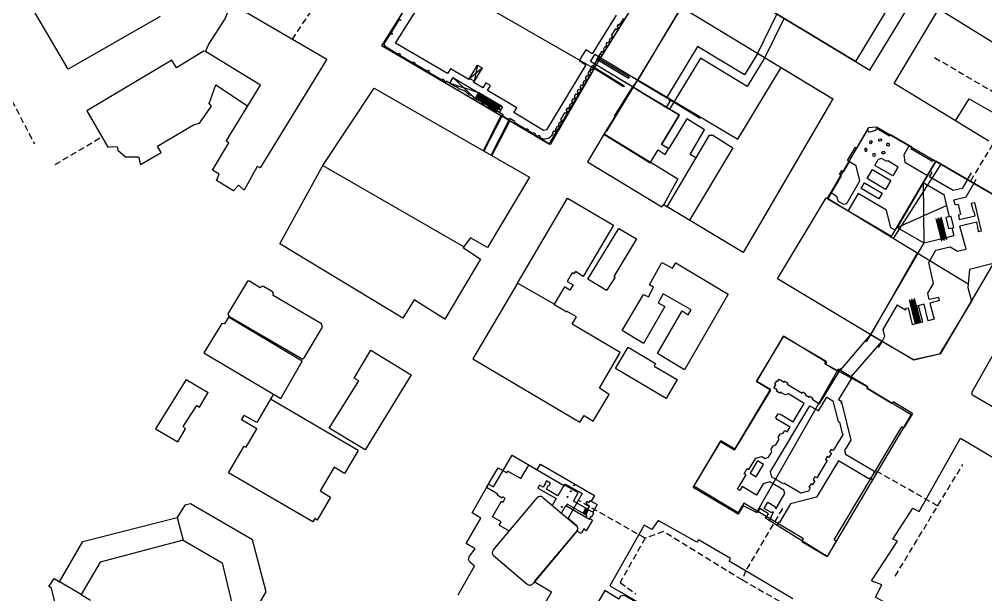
# Model space of a CAD drawing. Header units: inches. Extents: x 2320 to 12644, y -1199 to 8127.
# Drawn here: x 4334 to 6858, y 2066 to 3570 of the extents above; entities that cross this region are included whole.
import ezdxf

# ---------------------------------------------------------------- set-up
doc = ezdxf.new("R2010")
doc.units = ezdxf.units.IN
doc.header["$LTSCALE"] = 32
doc.header["$MEASUREMENT"] = 0
doc.linetypes.add('DASHED', pattern=[0.75, 0.5, -0.25])
doc.layers.add('Buildings', color=1, linetype='Continuous')
doc.layers.add('Floor Plan', color=4, linetype='Continuous')
doc.layers.add('Pathways', color=30, linetype='DASHED', lineweight=30)

msp = doc.modelspace()

# ---------------------------------------------------------------- linework, layer by layer
at = {"layer": 'Buildings'}
for p, q in [((6759.8, 3859.9), (6517.9, 3460.1)), ((5281.5, 3500), (5400.6, 3691.9)), ((5400.6, 3691.9), (5835.7, 3441.1)), ((6517.9, 3460.1), (6120.3, 3700.7)), ((5835.7, 3441.1), (5972.3, 3661.8)), ((4461.4, 3439.9), (4356.8, 3618.8)), ((6060.1, 3597.8), (5949.8, 3412.3)), ((6072.6, 3596.6), (6458.8, 3362.1)), ((6619.3, 3402.2), (6735.9, 3597.8)), ((6735.9, 3597.8), (6975.3, 3448.4)), ((4702.2, 3577.8), (4461.4, 3439.9)), ((5720.3, 3243), (5281.5, 3500)), ((5835.7, 3441.1), (5720.3, 3243)), ((6210.6, 3256.8), (6324.2, 3443.9)), ((5936.7, 3393), (5949.8, 3412.3)), ((5949.8, 3412.3), (6210.6, 3256.8)), ((5936.7, 3393), (5861.6, 3270.8)), ((6058.8, 3319.5), (5936.7, 3393)), ((6779.8, 3304.4), (6619.3, 3402.2)), ((6458.8, 3362.1), (6224.4, 2960.9)), ((6779.8, 3304.4), (6815.2, 3362.5)), ((6815.2, 3362.5), (6900.2, 3313.2)), ((6012.5, 3243), (6058.8, 3319.5)), ((6077.7, 3309.5), (6030.8, 3232)), ((6124.1, 3281.3), (6077.7, 3309.5)), ((6086.4, 3216.7), (6124.1, 3281.3)), ((6445, 3101.3), (6552.9, 3286.9)), ((6552.9, 3286.9), (6572.9, 3289.4)), ((6572.9, 3289.4), (6914.8, 3090.4)), ((6866.3, 3251.8), (6779.8, 3304.4)), ((5861.6, 3270.8), (5818.1, 3197.9)), ((5862, 3270.6), (6053.8, 3152.7)), ((6026.2, 3080), (6136.6, 3266.8)), ((6136.6, 3266.8), (6145.4, 3266.8)), ((6145.4, 3266.8), (6198, 3234.2)), ((6030.8, 3232), (6012.5, 3243)), ((6198, 3234.2), (6084.3, 3045.1)), ((6101.5, 3207.9), (6086.4, 3216.7)), ((5818.1, 3197.9), (6012.5, 3080)), ((6740.9, 3191.6), (6616.9, 2996.9)), ((6053.8, 3152.7), (6017.5, 3086.3)), ((5635, 2880.6), (5765.6, 3102.5)), ((5765.6, 3102.5), (5885.8, 3032.4)), ((6012.5, 3080), (6017.5, 3086.3)), ((6017.5, 3086.3), (6026.2, 3080)), ((6224.4, 2960.9), (6026.2, 3080)), ((6314.6, 2891.9), (6441.3, 3103.8)), ((6441.3, 3103.8), (6445, 3101.3)), ((6812.4, 2878.1), (6445, 3101.3)), ((5885.8, 3032.4), (5806.8, 2898.2)), ((5819.4, 2890.7), (5899.6, 3023.6)), ((5899.6, 3023.6), (5946, 2996)), ((5946, 2996), (5887.1, 2898.2)), ((6823.7, 2598.5), (7053.2, 3003.5)), ((6557.9, 2745.3), (6677.5, 2955)), ((6677.5, 2955), (6679.7, 2958.7)), ((5979.9, 2875.6), (6012.6, 2934.5)), ((6012.6, 2934.5), (6040, 2919.5)), ((6040, 2919.5), (6048.8, 2933.3)), ((6048.8, 2933.3), (6185.5, 2851.8)), ((6877.6, 2932), (6816.2, 2915.7)), ((5778.1, 2907.2), (5765.4, 2884.4)), ((5782.9, 2904.5), (5778.1, 2907.2)), ((5786.8, 2910.7), (5782.9, 2904.5)), ((5806.8, 2898.2), (5786.8, 2910.7)), ((6816.2, 2915.7), (6812.4, 2878.1)), ((4930.4, 2885.7), (4879.1, 2800.3)), ((4935.4, 2885.7), (4930.4, 2885.7)), ((4963, 2868.1), (4935.4, 2885.7)), ((5635, 2880.6), (5518.4, 2682.5)), ((5731.2, 2825.7), (5635, 2880.6)), ((5765.4, 2884.4), (5780.5, 2875.6)), ((5868, 2861.5), (5819.4, 2890.7)), ((5890.8, 2895.7), (5868, 2861.5)), ((5887.1, 2898.2), (5890.8, 2895.7)), ((6557.9, 2745.3), (6314.6, 2891.9)), ((6812.4, 2878.1), (6811.2, 2869.4)), ((4966.7, 2871.9), (4963, 2868.1)), ((4971.8, 2871.9), (4966.7, 2871.9)), ((4995.6, 2858.1), (4971.8, 2871.9)), ((4971.8, 2871.9), (4971.8, 2871.9)), ((4998.1, 2853.1), (4995.6, 2858.1)), ((4996.8, 2848), (4998.1, 2853.1)), ((5757.9, 2870.6), (5731.2, 2825.7)), ((5771.7, 2861.8), (5757.9, 2870.6)), ((5780.5, 2875.6), (5771.7, 2861.8)), ((5977.3, 2844.3), (5990.2, 2869.9)), ((5990.2, 2869.9), (5979.9, 2875.6)), ((6016, 2852.7), (6002.4, 2829.2)), ((6088.8, 2810.5), (6016, 2852.7)), ((6811.2, 2869.4), (6821.2, 2833)), ((5123.5, 2774.1), (4996.8, 2848)), ((5908.4, 2756.5), (5964.8, 2850.5)), ((5964.8, 2850.5), (5977.3, 2844.3)), ((6002.4, 2829.2), (6020, 2819.2)), ((6185.5, 2851.8), (6071.4, 2653.7)), ((6821.2, 2833), (6737.2, 2695.1)), ((5730.3, 2824.2), (5731.2, 2825.7)), ((5764.2, 2804.2), (5730.3, 2824.2)), ((5765.4, 2806.7), (5764.2, 2804.2)), ((5789.5, 2792.7), (5765.4, 2806.7)), ((6020, 2819.2), (5964.8, 2722.6)), ((6001.2, 2696.3), (6065.1, 2807.9)), ((6065.1, 2807.9), (6081.4, 2797.9)), ((6081.4, 2797.9), (6088.8, 2810.5)), ((4880.2, 2791.6), (4870.2, 2774.1)), ((4879.1, 2800.3), (4881.5, 2794.1)), ((5073.3, 2676.3), (4880.2, 2791.6)), ((4881.5, 2794.1), (5074.6, 2681.3)), ((5778, 2772.8), (5789.5, 2792.7)), ((4862.7, 2775.3), (4816.3, 2698.3)), ((4870.2, 2774.1), (4862.7, 2775.3)), ((5078.3, 2685), (5126, 2765.3)), ((5126, 2765.3), (5123.5, 2774.1)), ((5903.4, 2698.8), (5778, 2772.8)), ((5964.8, 2722.6), (5908.4, 2756.5)), ((6670.7, 2678.8), (6557.9, 2745.3)), ((5208.6, 2632.2), (5252.6, 2705.1)), ((5252.6, 2705.1), (5357.9, 2641.1)), ((5891.7, 2657.7), (5924.5, 2712.7)), ((5924.5, 2712.7), (5996.2, 2670)), ((4816.3, 2698.3), (5016.9, 2578.5)), ((5016.9, 2578.5), (5073.3, 2676.3)), ((5074.6, 2681.3), (5078.3, 2685)), ((5518.4, 2682.5), (5798, 2517)), ((5849.5, 2606), (5903.4, 2698.8)), ((6071.4, 2653.7), (6001.2, 2696.3)), ((6737.2, 2695.1), (6670.7, 2678.8)), ((6023.7, 2578.5), (5891.7, 2657.7)), ((5996.2, 2670), (5992.5, 2663.7)), ((5992.5, 2663.7), (6052.6, 2628.6)), ((4769.9, 2628.6), (4689.6, 2499.5)), ((4769.9, 2628.6), (4827.3, 2594.2)), ((5143.3, 2501.7), (5220.5, 2625)), ((5220.5, 2625), (5208.6, 2632.2)), ((5357.9, 2641.1), (5237.8, 2444.4)), ((6052.6, 2628.6), (6023.7, 2578.5)), ((5874.5, 2589.7), (5849.5, 2606)), ((4805, 2555.9), (4827.3, 2594.2)), ((4996.8, 2589.7), (4954.2, 2515.8)), ((4989.8, 2577.6), (5219.2, 2443.8)), ((5833.2, 2519.5), (5874.5, 2589.7)), ((6822.4, 2592.2), (6823.7, 2598.5)), ((6823.7, 2587.2), (6822.4, 2592.2)), ((7231.9, 2347.5), (6823.7, 2587.2)), ((4762.4, 2505.7), (4797.5, 2560.9)), ((4797.5, 2560.9), (4805, 2555.9)), ((4914.1, 2523.3), (4921.6, 2534.6)), ((4954.2, 2515.8), (4921.5, 2534.5)), ((5798, 2517), (5809.2, 2534.7)), ((5809.2, 2534.7), (5833.2, 2519.5)), ((4689.6, 2499.5), (4748.6, 2465.6)), ((4748.6, 2465.6), (4768.6, 2499.5)), ((4768.6, 2499.5), (4762.4, 2505.7)), ((4954.2, 2499.5), (4914.1, 2523.3)), ((4926.6, 2451.8), (4954.2, 2499.5)), ((5237.8, 2444.4), (5143.3, 2501.7)), ((4880.8, 2384.2), (4921.6, 2454.3)), ((4921.6, 2454.3), (4926.6, 2451.8)), ((5218.8, 2443), (5183.3, 2383.1)), ((5572.5, 2348.1), (5621.2, 2430.5)), ((5621.2, 2430.5), (5757.9, 2350.3)), ((5156.1, 2399.2), (5119.7, 2337.7)), ((5183.3, 2383.1), (5156.1, 2399.2)), ((5100.9, 2256.2), (4880.8, 2384.2)), ((5517.2, 2280), (5559.8, 2355.3)), ((5559.8, 2355.3), (5572.5, 2348.1)), ((5757.9, 2350.3), (5760.7, 2355.1)), ((5760.7, 2355.1), (5804.3, 2330.2)), ((5119.7, 2337.7), (5147.3, 2321.4)), ((5804.3, 2330.2), (5768, 2266.2)), ((4766.1, 2300.1), (4746.1, 2267.5)), ((4781.2, 2303.9), (4766.1, 2300.1)), ((4942.9, 2209.8), (4781.2, 2303.9)), ((5147.3, 2321.4), (5112.2, 2261.2)), ((5539.8, 2266.2), (5517.2, 2280)), ((4500.3, 2204.8), (4746.1, 2267.5)), ((4746.1, 2267.5), (4762.4, 2208.6)), ((5105.8, 2264.9), (5100.9, 2256.2)), ((5112.2, 2261.2), (5105.8, 2264.9)), ((5500.9, 2199.9), (5539.8, 2266.2)), ((5768, 2266.2), (5789.3, 2247.4)), ((5789.3, 2247.4), (5791.8, 2242.4)), ((5966.1, 2247.4), (5876.8, 2088.8)), ((5986.1, 2236.2), (5966.1, 2247.4)), ((6002.4, 2260), (5986.1, 2236.2)), ((6104, 2203.6), (6002.4, 2260)), ((5791.8, 2234.9), (5678.9, 2100.7)), ((5791.8, 2242.4), (5791.8, 2234.9)), ((4439.1, 2099.9), (4500.3, 2204.8)), ((4762.4, 2208.6), (4545.4, 2150.9)), ((4762.4, 2208.6), (4863.9, 2149.6)), ((4979.3, 2073.2), (4942.9, 2209.8)), ((5524.7, 2186), (5500.9, 2199.9)), ((6107.7, 2209.8), (6104, 2203.6)), ((6191.8, 2160.9), (6107.7, 2209.8)), ((5509.7, 2167.2), (5524.7, 2186)), ((4545.4, 2150.9), (4495.5, 2066.6)), ((4863.9, 2149.6), (4895.3, 2018)), ((5507.2, 2158.4), (5509.7, 2167.2)), ((5510.9, 2150.9), (5507.2, 2158.4)), ((5523.4, 2140.9), (5510.9, 2150.9)), ((6188, 2153.4), (6191.8, 2160.9)), ((6354.8, 2055.6), (6188, 2153.4)), ((5480.8, 2065.6), (5523.4, 2140.9)), ((4411.4, 2087.2), (4425.1, 2108.3)), ((4425.1, 2108.3), (4439.1, 2099.9)), ((4495.5, 2066.6), (4439.1, 2099.9)), ((5678.9, 2100.7), (5724.1, 2073.2)), ((4417.8, 2083.1), (4411.4, 2087.2)), ((4472.7, 1866.3), (4417.8, 2083.1)), ((4932.9, 1995.4), (4979.3, 2073.2)), ((5724.1, 2073.2), (5658.9, 1960.3)), ((5876.8, 2088.8), (6021.2, 2006.7)), ((4495.5, 2066.6), (4520.4, 2051.8))]:
    msp.add_line(p, q, dxfattribs=at)
for points in [[(4894, 3607.9), (5137.3, 3466.2), (4963, 3181.6), (4955.5, 3185.3), (4921.6, 3123.9), (4906.3, 3136.4), (4894, 3121.4), (4848.9, 3149), (4856.4, 3165.3), (4838.5, 3175.6), (4881.5, 3247.3), (4874, 3251.9), (4963.7, 3398.3), (4820, 3486.3), (4828.8, 3505.1), (4871.4, 3571.5), (4877.7, 3586.6)], [(5261.4, 3389.7), (5666.4, 3157.7), (5557.3, 2973.4), (5512.2, 2998.5), (5493.4, 2973.4), (5538.5, 2943.3), (5445.7, 2786.6), (5365.5, 2836.8), (5335.7, 2789.2), (5014.4, 2983.5), (5127.2, 3187.8)], [(6329.7, 2741.5), (6441.3, 2676.3), (6437.5, 2670), (6471.4, 2652.4), (6259.5, 2281.3), (6224.8, 2298.6), (6212, 2276.9), (6094, 2346.5), (6165.4, 2466.9), (6201.8, 2444.3), (6295.8, 2602.3), (6260.7, 2623.6)]]:
    msp.add_lwpolyline(points, close=True, dxfattribs=at)
for points in [[(4817.3, 3487.9), (4744.8, 3443.6), (4732.8, 3463.3), (4510.3, 3330.8), (4565.5, 3235.5), (4578, 3238), (4589.3, 3236.7), (4591.8, 3228), (4611.9, 3210.4), (4645.7, 3210.4), (4650.8, 3190.3), (4704.7, 3221.7), (4695.1, 3238.2), (4788.7, 3294.4), (4805, 3298.2), (4836.3, 3343.3), (4830.1, 3349.6), (4847.6, 3398.5), (4930.5, 3344.1)], [(5127.2, 3187.8), (5494.6, 2975.9)], [(6471.4, 2652.4), (6549.1, 2609.8), (6546.6, 2607.3), (6663.2, 2537.1), (6443.8, 2165.9), (6288.3, 2262.5), (6283.3, 2266.2), (6290.8, 2277.5), (6268.2, 2291.3), (6262.5, 2279.8), (6259.5, 2281.3)], [(6792.4, 2475.6), (7151, 2262.5), (7145.9, 2254.5), (7171, 2238.7), (6936.5, 1860), (6920.2, 1871.3), (6915.1, 1863.8), (6700.8, 1989.1), (6698.3, 1986.6), (6570.4, 2059.4), (6586.7, 2092), (6560.4, 2102), (6628.1, 2206.1), (6615.6, 2211.1), (6668.2, 2292.6), (6684.4, 2283.5), (6792.4, 2475.6)], [(6028.8, 1901.4), (6058.8, 1960.3), (5991.1, 2001.7), (5994.9, 2009.2), (5992.4, 2019.2), (5914.7, 2064.4), (5904.6, 2061.9), (5899.6, 2054.3), (5863.2, 2076.9), (5746.6, 1876.3), (5784.2, 1852.5), (5779.2, 1846.2), (5781.7, 1836.2), (5859.5, 1791), (5869.5, 1792.3), (5872, 1798.6), (5942.2, 1758.4), (5944.1, 1761.5)]]:
    msp.add_lwpolyline(points, dxfattribs=at)
at = {"layer": 'Floor Plan'}
for p, q in [((6555.9, 3437.1), (6800.8, 3842)), ((6120.3, 3700.7), (6555.9, 3437.1)), ((5971, 3660.1), (5856.7, 3476.8)), ((5281.1, 3500.4), (5378.5, 3656.8)), ((5316.5, 3507.9), (5385.4, 3616.5)), ((6064, 3601.4), (5868, 3277.3)), ((6064, 3601.4), (6460.9, 3361.2)), ((6312.8, 3584.2), (6261.9, 3480.6)), ((5305.9, 3535.3), (5326.7, 3568.7)), ((5329.8, 3566.7), (5326.7, 3568.7)), ((5329.8, 3566.7), (5331.8, 3570.1)), ((5893.5, 3581.2), (5830.5, 3480.1)), ((6331.6, 3572.8), (6281.4, 3470.5)), ((5309, 3533.4), (5305.9, 3535.3)), ((5890.9, 3544.8), (5880.3, 3527.7)), ((5893.8, 3542.9), (5890.9, 3544.8)), ((5897.9, 3549.4), (5893.8, 3542.9)), ((5898.2, 3556.5), (5894.9, 3551.2)), ((5894.9, 3551.2), (5897.9, 3549.4)), ((5901.1, 3554.6), (5898.2, 3556.5)), ((5286.3, 3503.9), (5303.9, 3532)), ((5306.9, 3530.1), (5303.9, 3532)), ((5306.9, 3530.1), (5309, 3533.4)), ((5869.1, 3509.7), (5865.7, 3504.4)), ((5872, 3507.9), (5869.1, 3509.7)), ((5876, 3514.3), (5872, 3507.9)), ((5877.5, 3520.4), (5874.4, 3515.4)), ((5874.4, 3515.4), (5876, 3514.3)), ((5879.2, 3519.4), (5877.5, 3520.4)), ((5883.2, 3525.8), (5879.2, 3519.4)), ((5880.3, 3527.7), (5883.2, 3525.8)), ((5598, 3314), (5281.1, 3500.4)), ((5283.3, 3499), (5283.3, 3499.1)), ((5289.2, 3502.2), (5286.3, 3503.9)), ((5289.2, 3502.2), (5287.7, 3499.7)), ((5323.7, 3478.5), (5287.7, 3499.7)), ((5452.9, 3428.6), (5316.5, 3507.9)), ((5813.8, 3490.6), (5796.2, 3462.3)), ((5830.5, 3480.1), (5813.8, 3490.6)), ((5854.5, 3486.3), (5841.5, 3465.4)), ((5857.4, 3484.5), (5854.5, 3486.3)), ((5861.4, 3490.9), (5857.4, 3484.5)), ((5863, 3497.1), (5859.7, 3491.9)), ((5859.7, 3491.9), (5861.4, 3490.9)), ((5864.7, 3496.1), (5863, 3497.1)), ((5868.7, 3502.5), (5864.7, 3496.1)), ((5865.7, 3504.4), (5868.7, 3502.5)), ((6105.8, 3498.9), (6024.9, 3365.2)), ((6228.2, 3424.9), (6105.8, 3498.9)), ((5325.2, 3481), (5323.7, 3478.5)), ((5329.6, 3478.5), (5325.2, 3481)), ((5329.6, 3478.5), (5328.1, 3475.9)), ((5362.3, 3455.8), (5328.1, 3475.9)), ((5363.8, 3458.3), (5362.3, 3455.8)), ((5367.5, 3456.2), (5363.8, 3458.3)), ((5796.2, 3462.3), (5813.6, 3451.5)), ((5826.3, 3459.7), (5837.7, 3478.5)), ((6032.3, 3335.1), (5826.3, 3459.7)), ((5833.6, 3447.8), (5843.8, 3464)), ((6024.9, 3365.2), (5837.7, 3478.5)), ((5846.1, 3462.6), (5841.5, 3465.4)), ((5846.1, 3462.6), (5847.4, 3464.6)), ((5846.4, 3465.3), (5851.1, 3472.8)), ((5847.4, 3464.6), (5846.4, 3465.3)), ((5846.7, 3463.6), (5925.7, 3415.9)), ((5927.5, 3418.8), (5847.6, 3467.1)), ((5848.8, 3474.3), (5852.1, 3479.7)), ((5851.1, 3472.8), (5848.8, 3474.3)), ((5852.1, 3479.7), (5856.7, 3476.8)), ((6113.2, 3468.8), (6032.3, 3335.1)), ((6235.6, 3394.8), (6113.2, 3468.8)), ((6262.7, 3481.8), (6228.2, 3424.9)), ((6281.4, 3470.5), (6235.6, 3394.8)), ((5367.5, 3456.2), (5366, 3453.6)), ((5400, 3433.6), (5366, 3453.6)), ((5401.5, 3436.2), (5400, 3433.6)), ((5405.3, 3433.9), (5401.5, 3436.2)), ((5405.3, 3433.9), (5403.8, 3431.4)), ((5460.2, 3441), (5452.9, 3428.6)), ((5508.5, 3412.4), (5460.2, 3441)), ((5510.4, 3415.6), (5531, 3450.5)), ((5510.4, 3415.6), (5543.2, 3443.3)), ((5531, 3450.5), (5522.5, 3408.4)), ((5543.2, 3443.3), (5522.5, 3408.4)), ((5531, 3450.5), (5543.2, 3443.3)), ((5813.6, 3451.5), (5728.2, 3310.3)), ((5830.7, 3448.2), (5819, 3428.5)), ((5827.3, 3438.8), (5823.9, 3433.2)), ((5823.9, 3433.2), (5828.3, 3430.6)), ((5829.3, 3437.5), (5827.3, 3438.8)), ((5834.1, 3445.1), (5829.3, 3437.5)), ((5831.3, 3449.2), (5830.7, 3448.2)), ((5835.9, 3446.4), (5831.3, 3449.2)), ((5911.8, 3393.6), (5832.7, 3442.9)), ((5834.8, 3444.6), (5834.1, 3445.1)), ((5835.9, 3446.4), (5834.8, 3444.6)), ((5835.3, 3445.3), (5913.6, 3396.5)), ((5437.7, 3411.4), (5403.8, 3431.4)), ((5439.2, 3414), (5437.7, 3411.4)), ((5444.1, 3411.1), (5439.2, 3414)), ((5444.1, 3411.1), (5442.6, 3408.5)), ((5447.6, 3405.6), (5442.6, 3408.5)), ((5449.1, 3408.1), (5447.6, 3405.6)), ((5473.7, 3393.6), (5449.1, 3408.1)), ((5466.6, 3417.8), (5457.5, 3403.2)), ((5466.6, 3417.8), (5596.2, 3341.6)), ((5466.6, 3417.8), (5525.2, 3363.3)), ((5510.4, 3415.6), (5508.5, 3412.4)), ((5521.8, 3408.8), (5510.4, 3415.6)), ((5519.9, 3405.6), (5521.8, 3408.8)), ((5522.5, 3408.4), (5521.8, 3408.8)), ((5828.3, 3430.6), (5717.2, 3243.8)), ((5809.6, 3409.1), (5806.4, 3403.6)), ((5811, 3408.3), (5809.6, 3409.1)), ((5814.9, 3414.8), (5811, 3408.3)), ((5815.2, 3422), (5811.9, 3416.6)), ((5811.9, 3416.6), (5814.9, 3414.8)), ((5818.1, 3420.3), (5815.2, 3422)), ((5822, 3426.8), (5818.1, 3420.3)), ((5819, 3428.5), (5822, 3426.8)), ((5946.9, 3412.1), (5921.1, 3427.8)), ((5925.7, 3415.9), (5927.5, 3418.8)), ((5946.9, 3412.1), (6012, 3372.7)), ((5534, 3378.2), (5457.5, 3403.2)), ((5475.4, 3394.4), (5473.7, 3393.6)), ((5475.4, 3394.4), (5481.8, 3390.5)), ((5481.8, 3390.5), (5482, 3387.2)), ((5545, 3390.8), (5519.9, 3405.6)), ((5552.8, 3404), (5545, 3390.8)), ((5564.9, 3396.8), (5552.8, 3404)), ((5557.2, 3383.8), (5564.9, 3396.8)), ((5633.5, 3338.6), (5557.2, 3383.8)), ((5794, 3386.4), (5790.8, 3381)), ((5796.9, 3384.7), (5794, 3386.4)), ((5800.8, 3391.2), (5796.9, 3384.7)), ((5800.9, 3398.1), (5797.8, 3392.9)), ((5797.8, 3392.9), (5800.8, 3391.2)), ((5803.9, 3396.3), (5800.9, 3398.1)), ((5807.7, 3402.8), (5803.9, 3396.3)), ((5806.4, 3403.6), (5807.7, 3402.8)), ((5936.3, 3394.9), (5887.7, 3316.9)), ((5913.6, 3396.5), (5911.8, 3393.6)), ((5935.6, 3393.7), (5914.4, 3406.7)), ((5936.3, 3394.9), (5938.1, 3393.7)), ((5938.1, 3393.7), (5937.4, 3392.5)), ((5937.4, 3392.5), (6008.5, 3349.3)), ((5512.6, 3372.4), (5509.6, 3370.9)), ((5519.1, 3368.6), (5512.6, 3372.4)), ((5519.1, 3368.6), (5519.3, 3366.3)), ((5519.3, 3366.3), (5529.5, 3360.1)), ((5525, 3362.8), (5525.8, 3364.3)), ((5525.5, 3364), (5534, 3378.2)), ((5525.8, 3364.3), (5585.5, 3329.2)), ((5528.9, 3362.5), (5532.1, 3367.9)), ((5529, 3369.7), (5530.2, 3371.7)), ((5529, 3369.7), (5588.7, 3334.7)), ((5529.5, 3360.1), (5530.3, 3360.4)), ((5529.6, 3370.7), (5589.2, 3335.7)), ((5530.2, 3371.7), (5589.8, 3336.7)), ((5543.5, 3352.6), (5530.3, 3360.4)), ((5531.2, 3361.1), (5534.4, 3366.6)), ((5536.4, 3375.4), (5533.2, 3369.9)), ((5533.4, 3377.2), (5534, 3378.2)), ((5533.4, 3377.2), (5593, 3342.1)), ((5533.5, 3359.8), (5536.7, 3365.2)), ((5593.6, 3343.1), (5534, 3378.2)), ((5538.8, 3374), (5535.5, 3368.6)), ((5535.8, 3358.4), (5539, 3363.9)), ((5541.1, 3372.7), (5537.9, 3367.2)), ((5538.1, 3357.1), (5541.3, 3362.5)), ((5543.4, 3371.3), (5540.2, 3365.8)), ((5540.4, 3355.7), (5543.6, 3361.2)), ((5545.7, 3370), (5542.5, 3364.5)), ((5542.7, 3354.3), (5545.9, 3359.8)), ((5548, 3368.6), (5544.8, 3363.1)), ((5545, 3353), (5548.2, 3358.5)), ((5550.3, 3367.2), (5547.1, 3361.8)), ((5547.3, 3351.6), (5550.5, 3357.1)), ((5552.6, 3365.9), (5549.4, 3360.4)), ((5554.9, 3364.5), (5551.7, 3359.1)), ((5557.2, 3363.2), (5554, 3357.7)), ((5559.5, 3361.8), (5556.3, 3356.4)), ((5561.8, 3360.5), (5558.6, 3355)), ((5564.1, 3359.1), (5560.9, 3353.6)), ((5566.5, 3357.8), (5563.2, 3352.3)), ((5779.6, 3362.2), (5776.2, 3356.5)), ((5782.5, 3360.4), (5779.6, 3362.2)), ((5786.4, 3366.9), (5782.5, 3360.4)), ((5786.9, 3374.5), (5783.4, 3368.7)), ((5783.4, 3368.7), (5786.4, 3366.9)), ((5789.8, 3372.8), (5786.9, 3374.5)), ((5793.7, 3379.3), (5789.8, 3372.8)), ((5790.8, 3381), (5793.7, 3379.3)), ((6012, 3372.7), (6012.5, 3373.5)), ((6012.5, 3373.5), (6032.6, 3361.3)), ((6031.6, 3358), (6032.7, 3359.8)), ((6034.3, 3356.3), (6031.6, 3358)), ((6031.9, 3360.3), (6032.6, 3361.3)), ((6032.7, 3359.8), (6031.9, 3360.3)), ((6034.3, 3356.3), (6035.6, 3358.4)), ((6035.6, 3358.4), (6112.1, 3312.1)), ((5543.5, 3352.6), (5542.1, 3350)), ((5546.6, 3347.4), (5542.1, 3350)), ((5548.1, 3349.9), (5546.6, 3347.4)), ((5559.4, 3343.2), (5548.1, 3349.9)), ((5549.6, 3350.3), (5552.9, 3355.7)), ((5552, 3348.9), (5555.2, 3354.4)), ((5554.3, 3347.6), (5557.5, 3353)), ((5556.6, 3346.2), (5559.8, 3351.7)), ((5559.4, 3343.2), (5557.9, 3340.7)), ((5578.9, 3328.4), (5557.9, 3340.7)), ((5558.9, 3344.8), (5562.1, 3350.3)), ((5561.2, 3343.5), (5564.4, 3349)), ((5563.5, 3342.1), (5566.7, 3347.6)), ((5568.8, 3356.4), (5565.6, 3350.9)), ((5565.8, 3340.8), (5569, 3346.2)), ((5571.1, 3355), (5567.9, 3349.6)), ((5568.1, 3339.4), (5571.3, 3344.9)), ((5573.4, 3353.7), (5570.2, 3348.2)), ((5570.4, 3338.1), (5573.6, 3343.5)), ((5575.7, 3352.3), (5572.5, 3346.9)), ((5572.7, 3336.7), (5575.9, 3342.2)), ((5578, 3351), (5574.8, 3345.5)), ((5575, 3335.4), (5578.3, 3340.8)), ((5580.3, 3349.6), (5577.1, 3344.1)), ((5577.4, 3334), (5580.6, 3339.5)), ((5582.6, 3348.3), (5579.4, 3342.8)), ((5579.7, 3332.6), (5582.9, 3338.1)), ((5584.9, 3346.9), (5581.7, 3341.4)), ((5582, 3331.3), (5585.2, 3336.7)), ((5587.2, 3345.5), (5584, 3340.1)), ((5589.5, 3344.2), (5586.3, 3338.7)), ((5596.2, 3341.6), (5587.4, 3326.8)), ((5588.7, 3334.7), (5589.8, 3336.7)), ((5593, 3342.1), (5593.6, 3343.1)), ((5625.9, 3326.2), (5633.5, 3338.6)), ((5765.1, 3337.9), (5761.9, 3332.4)), ((5761.9, 3332.4), (5764.8, 3330.7)), ((5768.1, 3336.2), (5765.1, 3337.9)), ((5772, 3342.7), (5768.1, 3336.2)), ((5773.9, 3349), (5770.6, 3343.5)), ((5770.6, 3343.5), (5772, 3342.7)), ((5775.3, 3348.2), (5773.9, 3349)), ((5779.1, 3354.7), (5775.3, 3348.2)), ((5776.2, 3356.5), (5779.1, 3354.7)), ((6008.5, 3349.3), (6009.2, 3350.5)), ((6009.2, 3350.5), (6010.2, 3349.9)), ((6010.2, 3349.9), (6009.4, 3348.7)), ((6009.4, 3348.7), (6021.4, 3341.4)), ((6021.4, 3341.4), (6022.2, 3342.6)), ((6022.2, 3342.6), (6025, 3340.9)), ((6024, 3339.2), (6025, 3340.9)), ((6057.6, 3319.1), (6024, 3339.2)), ((6025, 3340.9), (6034.3, 3356.3)), ((5546.3, 3227.3), (5592.2, 3317.4)), ((5548.5, 3225.9), (5594.5, 3316)), ((5580.4, 3330.9), (5578.9, 3328.4)), ((5597.9, 3320.6), (5580.4, 3330.9)), ((5584.9, 3328.2), (5585.5, 3329.2)), ((5597.9, 3320.6), (5596.4, 3318)), ((5599.4, 3316.3), (5596.4, 3318)), ((5599.4, 3316.3), (5598, 3314)), ((5599.4, 3316.3), (5611.1, 3309.4)), ((5611.1, 3309.4), (5609.7, 3307.1)), ((5717.2, 3243.8), (5609.7, 3307.1)), ((5613.8, 3307.8), (5611.1, 3309.4)), ((5615.3, 3310.4), (5613.8, 3307.8)), ((5628.4, 3302.6), (5615.3, 3310.4)), ((5703.3, 3279.3), (5625.9, 3326.2)), ((5728.2, 3310.3), (5710.7, 3281.3)), ((5758, 3325.9), (5747.4, 3308.2)), ((5747.4, 3308.2), (5750.4, 3306.5)), ((5760.9, 3324.2), (5758, 3325.9)), ((5764.8, 3330.7), (5760.9, 3324.2)), ((5889.2, 3316), (5860.6, 3270.2)), ((5887.7, 3316.9), (5889.2, 3316)), ((6011.7, 3242.6), (6057.6, 3319.1)), ((5566.5, 3214.7), (5612.7, 3305.3)), ((5568.7, 3213.3), (5614.9, 3304)), ((5628.4, 3302.6), (5626.9, 3300.1)), ((5658.5, 3281.5), (5626.9, 3300.1)), ((5660, 3284.1), (5658.5, 3281.5)), ((5663.5, 3282), (5660, 3284.1)), ((5663.5, 3282), (5662, 3279.5)), ((5710.7, 3281.3), (5703.3, 3279.3)), ((5736.2, 3282.5), (5732.3, 3276)), ((5738.3, 3289.2), (5734.8, 3283.3)), ((5734.8, 3283.3), (5736.2, 3282.5)), ((5739.7, 3288.4), (5738.3, 3289.2)), ((5743.5, 3294.9), (5739.7, 3288.4)), ((5745.2, 3300.8), (5742.2, 3295.7)), ((5742.2, 3295.7), (5743.5, 3294.9)), ((5746.5, 3299.9), (5745.2, 3300.8)), ((5750.4, 3306.5), (5746.5, 3299.9)), ((6571.1, 3284), (6574.7, 3284.9)), ((6572.1, 3279.9), (6571.1, 3284)), ((6574.7, 3284.9), (6607.4, 3265.7)), ((5676, 3271.2), (5662, 3279.5)), ((5677.5, 3273.8), (5676, 3271.2)), ((5677.5, 3273.8), (5682.3, 3270.9)), ((5682.3, 3270.9), (5680.8, 3268.4)), ((5689.1, 3263.5), (5680.8, 3268.4)), ((5690.6, 3266.1), (5689.1, 3263.5)), ((5694.9, 3263.5), (5690.6, 3266.1)), ((5694.9, 3263.5), (5693.5, 3261)), ((5729.3, 3277.8), (5725.8, 3271.8)), ((5725.8, 3271.8), (5728.1, 3270.4)), ((5732.3, 3276), (5729.3, 3277.8)), ((5860.6, 3270.2), (5981.5, 3194.8)), ((6522.1, 3233.5), (6548.5, 3278.4)), ((6548.5, 3278.4), (6552.1, 3279.3)), ((6553.1, 3275.2), (6552.1, 3279.3)), ((6553.1, 3275.2), (6572.1, 3279.9)), ((6607.4, 3265.7), (6609.5, 3269.2)), ((6609.5, 3269.2), (6664.9, 3236.7)), ((6029.9, 3231.2), (6011.7, 3242.6)), ((6021.2, 3217.1), (6029.9, 3231.2)), ((6497.6, 3200.8), (6518.1, 3235.8)), ((6518.1, 3235.8), (6522.1, 3233.5)), ((6658.6, 3240.4), (6644, 3215.4)), ((6664.9, 3236.7), (6662.5, 3232.5)), ((6662.5, 3232.5), (6719.5, 3199)), ((5981.5, 3194.8), (6002.6, 3228.7)), ((6002.6, 3228.7), (6021.2, 3217.1)), ((6587.1, 3206.4), (6577.7, 3203.6)), ((6644, 3215.4), (6647.4, 3196.3)), ((6487.2, 3171.8), (6502.5, 3197.9)), ((6502.5, 3197.9), (6497.6, 3200.8)), ((6519.5, 3187.2), (6502.2, 3197.3)), ((6529.8, 3147.6), (6519.5, 3187.2)), ((6599.2, 3199.2), (6602.9, 3200.6)), ((6602.9, 3200.6), (6629.8, 3184.8)), ((6612, 3002), (6727.9, 3199.3)), ((6727.9, 3199.3), (6627, 3026.2)), ((6628.3, 3182.2), (6629.8, 3184.8)), ((6647.4, 3196.3), (6705.9, 3162)), ((6719.5, 3199), (6721.8, 3202.9)), ((6721.8, 3202.9), (6727.9, 3199.3)), ((6915, 3090.3), (6727.9, 3199.3)), ((6445.8, 3099.6), (6481.8, 3160.8)), ((6476, 3164.2), (6482.2, 3174.7)), ((6481.8, 3160.8), (6476, 3164.2)), ((6482.2, 3174.7), (6487.2, 3171.8)), ((6711.9, 3158.6), (6718.5, 3169.9)), ((6773.6, 3122.6), (6711.9, 3158.6)), ((6718.5, 3169.9), (6712.7, 3173.3)), ((6810.6, 3151.1), (6820.8, 3168.6)), ((6495.2, 3088.6), (6529.8, 3147.6)), ((6695.3, 3143.4), (6748.5, 3112.4)), ((6695.3, 3143.4), (6696.8, 2985.5)), ((6810.6, 3151.1), (6797.1, 3127.9)), ((6806.9, 3106), (6827.5, 3141.3)), ((6827.5, 3141.3), (6833.6, 3151.8)), ((6470.5, 3106.4), (6455.1, 3115.4)), ((6473.1, 3094.8), (6470.5, 3106.4)), ((6525.4, 3114.8), (6498.3, 3068.8)), ((6599.3, 3071.4), (6525.4, 3114.8)), ((6748.5, 3112.4), (6763.1, 3053.5)), ((6797.1, 3127.9), (6773.6, 3122.6)), ((6775.2, 3098.1), (6806.9, 3106)), ((6612, 3002), (6445.8, 3099.6)), ((6473.1, 3094.8), (6486.8, 3086.8)), ((6486.8, 3086.8), (6495.2, 3088.6)), ((6627, 3026.2), (6755.8, 3083)), ((6778.4, 3085), (6775.2, 3098.1)), ((6778.4, 3085), (6786.7, 3086.8)), ((6786.7, 3086.8), (6792.6, 3059.7)), ((6821.3, 3089.1), (6829, 3090.9)), ((6826.4, 3067.3), (6821.3, 3089.1)), ((6829, 3090.9), (6846.4, 3016.6)), ((6610.4, 3025.3), (6599.3, 3071.4)), ((6767.9, 3054.6), (6754.2, 3051.6)), ((6774.8, 3026.1), (6767.9, 3054.6)), ((6792.6, 3059.7), (6786.8, 3058.5)), ((6786.8, 3058.5), (6789.3, 3047.1)), ((6789.3, 3047.1), (6830.6, 3056.8)), ((6828, 3067.7), (6826.4, 3067.3)), ((6830.6, 3056.8), (6828, 3067.7)), ((6729.1, 3048.4), (6728.1, 3048.2)), ((6728.1, 3048.2), (6742.7, 2990.9)), ((6743.6, 2991.1), (6729.1, 3048.4)), ((6729.9, 3045.1), (6735.2, 3046.4)), ((6730.5, 3042.8), (6735.7, 3044.2)), ((6731.1, 3040.6), (6736.3, 3041.9)), ((6731.6, 3038.4), (6736.9, 3039.7)), ((6732.2, 3036.2), (6737.4, 3037.5)), ((6732.7, 3034), (6738, 3035.3)), ((6733.3, 3031.7), (6738.6, 3033.1)), ((6733.9, 3029.5), (6739.1, 3030.9)), ((6736.2, 3050.2), (6734.3, 3049.7)), ((6748.9, 2992.5), (6734.3, 3049.7)), ((6749.8, 2992.7), (6735.3, 3050)), ((6750.8, 2992.9), (6736.2, 3050.2)), ((6742.3, 3048.2), (6737.1, 3046.9)), ((6742.9, 3046), (6737.6, 3044.6)), ((6743.5, 3043.8), (6738.2, 3042.4)), ((6744, 3041.5), (6738.8, 3040.2)), ((6744.6, 3039.3), (6739.3, 3038)), ((6745.1, 3037.1), (6739.9, 3035.8)), ((6745.7, 3034.9), (6740.5, 3033.6)), ((6746.3, 3032.7), (6741, 3031.3)), ((6742.4, 3051.8), (6741.5, 3051.5)), ((6756, 2994.3), (6741.5, 3051.5)), ((6746.8, 3030.5), (6741.6, 3029.1)), ((6757, 2994.5), (6742.4, 3051.8)), ((6754.2, 3051.6), (6760.7, 3022.9)), ((6834.7, 3039.8), (6791.1, 3029.6)), ((6807, 2969.6), (6791.1, 3029.6)), ((6837.5, 3027.5), (6834.7, 3039.8)), ((6621.8, 3018.7), (6610.4, 3025.3)), ((6627, 3026.2), (6696.8, 2985.5)), ((6734.4, 3027.3), (6739.7, 3028.6)), ((6735, 3025.1), (6740.2, 3026.4)), ((6735.6, 3022.9), (6740.8, 3024.2)), ((6736.1, 3020.7), (6741.4, 3022)), ((6736.7, 3018.4), (6741.9, 3019.8)), ((6737.3, 3016.2), (6742.5, 3017.6)), ((6737.8, 3014), (6743.1, 3015.3)), ((6738.4, 3011.8), (6743.6, 3013.1)), ((6738.9, 3009.6), (6744.2, 3010.9)), ((6739.5, 3007.4), (6744.8, 3008.7)), ((6740.1, 3005.1), (6745.3, 3006.5)), ((6740.6, 3002.9), (6745.9, 3004.3)), ((6741.3, 2696.6), (6930.8, 3021.8)), ((6747.4, 3028.2), (6742.1, 3026.9)), ((6748, 3026), (6742.7, 3024.7)), ((6748.5, 3023.8), (6743.3, 3022.5)), ((6749.1, 3021.6), (6743.8, 3020.3)), ((6749.6, 3019.4), (6744.4, 3018)), ((6750.2, 3017.2), (6745, 3015.8)), ((6750.8, 3014.9), (6745.5, 3013.6)), ((6751.3, 3012.7), (6746.1, 3011.4)), ((6751.9, 3010.5), (6746.6, 3009.2)), ((6752.5, 3008.3), (6747.2, 3007)), ((6753, 3006.1), (6747.8, 3004.7)), ((6753.6, 3003.9), (6748.3, 3002.5)), ((6755.6, 3000.1), (6775.1, 3004.9)), ((6760.7, 3022.9), (6774.8, 3026.1)), ((6770.1, 3025), (6775.1, 3004.9)), ((6837.5, 3027.5), (6836.3, 3027.2)), ((6836.3, 3027.2), (6839.2, 3014.9)), ((6846.4, 3016.6), (6839.2, 3014.9)), ((6696.8, 2985.5), (6557.6, 2746.5)), ((6696.8, 2985.5), (6741.2, 2996.5)), ((6741.2, 3000.7), (6746.4, 3002)), ((6741.8, 2998.5), (6747, 2999.8)), ((6742.3, 2996.3), (6747.6, 2997.6)), ((6743.6, 2991.1), (6742.7, 2990.9)), ((6742.9, 2994.1), (6748.1, 2995.4)), ((6754.1, 3001.6), (6748.9, 3000.3)), ((6750.8, 2992.9), (6748.9, 2992.5)), ((6754.7, 2999.4), (6749.5, 2998.1)), ((6755.3, 2997.2), (6750, 2995.9)), ((6757, 2994.5), (6756, 2994.3)), ((6709.3, 2934.6), (6727.9, 2966.6)), ((6727.9, 2966.6), (6765.1, 2975.3)), ((6765.1, 2975.3), (6784.9, 2963.7)), ((6784.9, 2963.7), (6807, 2969.6)), ((6721.8, 2879.9), (6709.3, 2934.6)), ((6706.8, 2854.1), (6721.8, 2879.9)), ((6710.7, 2837.3), (6706.8, 2854.1)), ((6659, 2836.1), (6658.1, 2835.9)), ((6658.1, 2835.9), (6673.8, 2774.1)), ((6674.7, 2774.3), (6659, 2836.1)), ((6659.9, 2832.8), (6665.1, 2834.1)), ((6660.5, 2830.5), (6665.7, 2831.9)), ((6661, 2828.3), (6666.3, 2829.6)), ((6661.6, 2826.1), (6666.8, 2827.4)), ((6666.2, 2837.9), (6664.3, 2837.4)), ((6680, 2775.7), (6664.3, 2837.4)), ((6680.9, 2775.9), (6665.2, 2837.7)), ((6681.9, 2776.2), (6666.2, 2837.9)), ((6672.3, 2835.9), (6667, 2834.6)), ((6672.8, 2833.7), (6667.6, 2832.3)), ((6673.4, 2831.5), (6668.2, 2830.1)), ((6674, 2829.2), (6668.7, 2827.9)), ((6674.5, 2827), (6669.3, 2825.7)), ((6672.4, 2839.5), (6671.4, 2839.2)), ((6687.1, 2777.5), (6671.4, 2839.2)), ((6677.3, 2820), (6672.4, 2839.5)), ((6736.1, 2843.2), (6710.7, 2837.3)), ((6738, 2834.9), (6712.5, 2828.4)), ((6712.5, 2828.4), (6723.3, 2786.1)), ((6738, 2834.9), (6736.1, 2843.2)), ((6627.2, 2823.5), (6589.7, 2759.2)), ((6627.2, 2823.5), (6649.1, 2810.7)), ((6649.1, 2810.7), (6651.6, 2814.9)), ((6651.6, 2814.9), (6655.5, 2815.8)), ((6655.5, 2815.8), (6665.9, 2772)), ((6662.1, 2823.9), (6667.4, 2825.2)), ((6662.7, 2821.7), (6668, 2823)), ((6663.3, 2819.4), (6668.5, 2820.8)), ((6663.8, 2817.2), (6669.1, 2818.6)), ((6664.4, 2815), (6669.6, 2816.3)), ((6665, 2812.8), (6670.2, 2814.1)), ((6665.5, 2810.6), (6670.8, 2811.9)), ((6666.1, 2808.4), (6671.3, 2809.7)), ((6666.6, 2806.1), (6671.9, 2807.5)), ((6667.2, 2803.9), (6672.5, 2805.3)), ((6667.8, 2801.7), (6673, 2803)), ((6675.1, 2824.8), (6669.9, 2823.5)), ((6675.7, 2822.6), (6670.4, 2821.3)), ((6676.2, 2820.4), (6671, 2819)), ((6676.8, 2818.2), (6671.5, 2816.8)), ((6677.3, 2815.9), (6672.1, 2814.6)), ((6677.9, 2813.7), (6672.7, 2812.4)), ((6678.5, 2811.5), (6673.2, 2810.2)), ((6679, 2809.3), (6673.8, 2808)), ((6679.6, 2807.1), (6674.4, 2805.7)), ((6680.2, 2804.9), (6674.9, 2803.5)), ((6680.7, 2802.6), (6675.5, 2801.3)), ((6697.5, 2825.1), (6677.3, 2820)), ((6677.3, 2820), (6688, 2777.8)), ((6693.8, 2779.3), (6683.1, 2821.5)), ((6708.4, 2782.3), (6697.5, 2825.1)), ((6665.9, 2772), (6693.8, 2779.3)), ((6668.3, 2799.5), (6673.6, 2800.8)), ((6668.9, 2797.3), (6674.1, 2798.6)), ((6669.5, 2795.1), (6674.7, 2796.4)), ((6670, 2792.8), (6675.3, 2794.2)), ((6670.6, 2790.6), (6675.8, 2792)), ((6671.1, 2788.4), (6676.4, 2789.7)), ((6671.7, 2786.2), (6677, 2787.5)), ((6672.3, 2784), (6677.5, 2785.3)), ((6672.8, 2781.8), (6678.1, 2783.1)), ((6673.4, 2779.5), (6678.6, 2780.9)), ((6674, 2777.3), (6679.2, 2778.7)), ((6674.5, 2775.1), (6679.8, 2776.4)), ((6681.3, 2800.4), (6676, 2799.1)), ((6681.9, 2798.2), (6676.6, 2796.9)), ((6682.4, 2796), (6677.2, 2794.7)), ((6683, 2793.8), (6677.7, 2792.4)), ((6683.5, 2791.6), (6678.3, 2790.2)), ((6684.1, 2789.3), (6678.9, 2788)), ((6684.7, 2787.1), (6679.4, 2785.8)), ((6685.2, 2784.9), (6680, 2783.6)), ((6685.8, 2782.7), (6680.5, 2781.4)), ((6686.4, 2780.5), (6681.1, 2779.1)), ((6686.9, 2778.2), (6681.7, 2776.9)), ((6723.3, 2786.1), (6708.4, 2782.3)), ((6589.7, 2759.2), (6594.3, 2740.6)), ((6329.7, 2741.5), (6258.8, 2623)), ((6443.5, 2673.4), (6329.7, 2741.5)), ((6557.6, 2746.5), (6478.2, 2653.1)), ((6507.1, 2635.3), (6587.6, 2729)), ((6557.6, 2746.5), (6546.3, 2727.2)), ((6557.6, 2746.5), (6669.9, 2681)), ((6587.6, 2729), (6577.8, 2712.1)), ((6594.3, 2740.6), (6587.6, 2729)), ((6669.9, 2681), (6741.3, 2696.6)), ((6440.6, 2668.6), (6443.5, 2673.4)), ((6440.6, 2668.6), (6470, 2651)), ((6472.9, 2655.8), (6470, 2651)), ((6550.5, 2609.4), (6472.9, 2655.8)), ((6475.8, 2649.1), (6480.6, 2657.2)), ((6507.1, 2635.3), (6504.9, 2631.7)), ((6507.1, 2635.3), (6510.3, 2640.6)), ((6295.8, 2600.9), (6203.3, 2446.3)), ((6295.8, 2600.9), (6258.8, 2623)), ((6547.8, 2604.8), (6550.5, 2609.4)), ((6613.7, 2565.3), (6547.8, 2604.8)), ((6421.6, 2546.3), (6443.1, 2582.4)), ((6443.1, 2582.4), (6458.7, 2573.1)), ((6296.2, 2387.8), (6399.1, 2559.8)), ((6399.1, 2559.8), (6421.6, 2546.3)), ((6458.7, 2573.1), (6472.5, 2519.1)), ((6616.4, 2569.9), (6613.7, 2565.3)), ((6667.3, 2539.5), (6616.4, 2569.9)), ((6667.3, 2539.5), (6644.7, 2501.9)), ((6462.2, 2209.1), (6639.3, 2505.1)), ((6472.5, 2519.1), (6476.6, 2516.9)), ((6476.6, 2516.9), (6483.5, 2487.2)), ((6644.7, 2501.9), (6639.3, 2505.1)), ((6485.8, 2485.9), (6460, 2442.9)), ((6483.5, 2487.2), (6485.8, 2485.9)), ((6166.4, 2468.4), (6095.8, 2350.4)), ((6203.3, 2446.3), (6166.4, 2468.4)), ((6444.3, 2427.2), (6439.7, 2419.4)), ((6448.6, 2424.6), (6444.3, 2427.2)), ((6455.4, 2436), (6448.6, 2424.6)), ((6455, 2445.9), (6450.7, 2438.8)), ((6450.7, 2438.8), (6455.4, 2436)), ((6460, 2442.9), (6455, 2445.9)), ((5554.8, 2345.9), (5584.8, 2397.9)), ((5584.8, 2397.9), (5607.6, 2384.7)), ((5644.3, 2369.7), (5664.7, 2405)), ((5664.7, 2405), (5686.5, 2392.4)), ((5686.5, 2392.4), (5695, 2407.3)), ((5695, 2407.3), (5836.4, 2325.7)), ((6443.9, 2416.8), (6416.9, 2371.7)), ((6439.7, 2419.4), (6443.9, 2416.8)), ((5607.6, 2384.7), (5610.3, 2389.3)), ((5610.3, 2389.3), (5644.3, 2369.7)), ((6299.7, 2373.7), (6296.2, 2387.8)), ((6330, 2355.6), (6299.7, 2373.7)), ((6412.2, 2374.5), (6407.4, 2366.4)), ((6416.9, 2371.7), (6412.2, 2374.5)), ((6564.9, 2387.8), (6570.8, 2384.3)), ((5692.9, 2352.5), (5688.5, 2344.8)), ((5702.4, 2347), (5692.9, 2352.5)), ((5708.4, 2357.3), (5702.4, 2347)), ((5711.2, 2363.7), (5707.7, 2357.7)), ((5707.7, 2357.7), (5708.4, 2357.3)), ((5711, 2342.2), (5716.7, 2352.2)), ((5721.3, 2357.9), (5711.2, 2363.7)), ((5716.7, 2352.2), (5717.7, 2351.6)), ((5717.7, 2351.6), (5721.3, 2357.9)), ((5757.4, 2353.1), (5741.1, 2324.8)), ((5794.1, 2331.9), (5757.4, 2353.1)), ((6095.8, 2350.4), (6211.7, 2281.1)), ((6331.3, 2357.7), (6330, 2355.6)), ((6375.1, 2331.5), (6331.3, 2357.7)), ((6402, 2355.6), (6396.7, 2346.9)), ((6405.8, 2353.3), (6402, 2355.6)), ((6411.9, 2363.6), (6405.8, 2353.3)), ((6407.4, 2366.4), (6411.9, 2363.6)), ((6555.4, 2371.9), (6562.8, 2367.5)), ((5583.9, 2329.1), (5554.8, 2345.9)), ((5582.2, 2326.1), (5583.9, 2329.1)), ((5595.1, 2318.6), (5582.2, 2326.1)), ((5688.5, 2344.8), (5736.5, 2317.1)), ((5741.1, 2324.8), (5711, 2342.2)), ((5781.7, 2310.4), (5794.1, 2331.9)), ((5836.4, 2325.7), (5827.9, 2310.9)), ((6395, 2336.8), (6375.1, 2331.5)), ((6399.9, 2345), (6395, 2336.8)), ((6396.7, 2346.9), (6399.9, 2345)), ((5570.2, 2269.9), (5593.7, 2310.6)), ((5571.7, 2182.7), (5686.7, 2319.3)), ((5593.7, 2310.6), (5597.7, 2308.3)), ((5597, 2321.9), (5595.1, 2318.6)), ((5603.4, 2318.2), (5597, 2321.9)), ((5597.7, 2308.3), (5603.4, 2318.2)), ((5701.2, 2320.5), (5789.3, 2246.5)), ((5736.5, 2317.1), (5726.3, 2299.4)), ((5750.3, 2279.3), (5762, 2299.5)), ((5762, 2299.5), (5823.7, 2263.8)), ((5765.1, 2303.1), (5762.8, 2299)), ((5816.3, 2273.5), (5765.1, 2303.1)), ((5834.6, 2279.9), (5781.7, 2310.4)), ((5816.6, 2309.5), (5814.2, 2305.3)), ((5814.2, 2305.3), (5817, 2303.7)), ((5817, 2303.7), (5816.4, 2302.6)), ((5816.4, 2302.6), (5823.4, 2298.6)), ((5821.9, 2306.5), (5816.6, 2309.5)), ((5823.4, 2298.6), (5818.1, 2289.4)), ((5825.3, 2312.4), (5821.9, 2306.5)), ((5827.9, 2310.9), (5825.3, 2312.4)), ((5827.9, 2310.9), (5843.7, 2301.7)), ((5843.7, 2301.7), (5832, 2281.4)), ((6226.1, 2305.3), (6211.7, 2281.1)), ((6382.1, 2212), (6226.1, 2305.3)), ((5806.5, 2279.2), (5813.8, 2291.9)), ((5808.1, 2278.2), (5815.5, 2291)), ((5809.5, 2277.4), (5816.8, 2290.2)), ((5811, 2276.6), (5818.3, 2289.3)), ((5812.7, 2275.6), (5820, 2288.3)), ((5813.8, 2275), (5821.1, 2287.7)), ((5816.3, 2273.5), (5813.9, 2269.5)), ((5829.1, 2270.5), (5834.6, 2279.9)), ((5592.9, 2256.8), (5570.2, 2269.9)), ((5587.7, 2247.9), (5592.9, 2256.8)), ((5587.7, 2247.9), (5613.9, 2232.8)), ((5831, 2260.9), (5815.1, 2233.4)), ((5823.7, 2263.8), (5827.6, 2270.6)), ((5831, 2260.9), (5824.3, 2264.8)), ((5827.6, 2270.6), (5829.1, 2270.5)), ((5790.5, 2232), (5675.1, 2094.8)), ((5801.4, 2226), (5790.7, 2232.2)), ((5808.6, 2238.6), (5801.4, 2226)), ((5815.1, 2233.4), (5808.6, 2238.6)), ((6378.1, 2205.2), (6382.1, 2212)), ((6378.1, 2205.2), (6443.8, 2165.9)), ((6467.7, 2205.9), (6443.8, 2165.9)), ((6467.7, 2205.9), (6462.2, 2209.1)), ((5572.9, 2168.2), (5660.5, 2093.6))]:
    msp.add_line(p, q, dxfattribs=at)
for points in [[(6587.1, 3206.4), (6599.2, 3199.2)], [(6628.3, 3182.2), (6615.7, 3160.7), (6568.7, 3188.3), (6577.7, 3203.6)], [(6297.2, 2269), (6304.1, 2280.6), (6301.2, 2282.3), (6299.7, 2279.8), (6279.9, 2291.6), (6289.5, 2307.6), (6309.3, 2295.7), (6307.9, 2293.3), (6310.6, 2291.7), (6333.9, 2330.6), (6331.3, 2339.3), (6294.5, 2361.3), (6277.2, 2355.8), (6259.7, 2326.6), (6222.5, 2348.9), (6216.3, 2338.5), (6210, 2342.2), (6232.2, 2379.2), (6227.3, 2382.2), (6235.5, 2395.8), (6239.9, 2393.1), (6258, 2423.3), (6273.9, 2427.3), (6282.1, 2422.4), (6290.8, 2425.4), (6299.3, 2439.6), (6297.9, 2446.3), (6303.3, 2455.2), (6310.1, 2457.6), (6318, 2470.8), (6317, 2478.3), (6321.9, 2486.6), (6329.3, 2488.7), (6333.4, 2495.6), (6340, 2491.6), (6347.3, 2503.7), (6313.5, 2523.9), (6310.1, 2528.9), (6316.3, 2539.2), (6322.4, 2537.6), (6355.6, 2517.8), (6384.5, 2566.1), (6343, 2590.9), (6334.9, 2588.1), (6322.3, 2595.6), (6320.6, 2592.7), (6311.5, 2598.2), (6313.5, 2601.6), (6304.9, 2606.7), (6309.8, 2614.9), (6307.5, 2616.2), (6312.6, 2624.7), (6314.8, 2623.3), (6318.7, 2629.8), (6331.8, 2622), (6333.2, 2624.4), (6341.8, 2619.2), (6340.1, 2616.2), (6378.9, 2592.9), (6380.9, 2596.2), (6388.8, 2591.4), (6386.8, 2588.1), (6396.9, 2582.1), (6398.6, 2585), (6406.5, 2580.2), (6404.6, 2576.9), (6424.5, 2565), (6435.6, 2583.6), (6475.1, 2649.5), (6475.8, 2649.1)], [(6504.9, 2631.7), (6506.5, 2630.7), (6473.8, 2576.1), (6482.5, 2570.8), (6480.1, 2566.7), (6482.2, 2565.4), (6505.6, 2469.8), (6489.8, 2443.4), (6492.1, 2433.5), (6565.9, 2389.4), (6564.9, 2387.8)], [(6555.4, 2371.9), (6553.4, 2368.6), (6473.7, 2416.3), (6416.6, 2320.9), (6348.6, 2303.4), (6319.7, 2255), (6318.3, 2255.8), (6312.9, 2246.7)], [(6297.2, 2269), (6298, 2268.6), (6292.5, 2259.4)]]:
    msp.add_lwpolyline(points, dxfattribs=at)
for points in [[(6610.6, 3149), (6596.7, 3125.4), (6548.4, 3153.7), (6562.3, 3177.3)], [(6533.4, 3128.1), (6542.1, 3142.9), (6587.9, 3116), (6579.2, 3101.2)], [(6262, 2415.8), (6242.8, 2383.7), (6258.4, 2374.4), (6277.6, 2406.5)]]:
    msp.add_lwpolyline(points, close=True, dxfattribs=at)
for centre in [(5783.6, 2351.9), (5766.2, 2321.6), (5774.7, 2336.5), (5751.1, 2295.5)]:
    msp.add_circle(centre, 1.14, dxfattribs=at)
for centre, radius, start, end in [((5860.3, 3592.7), 55.8, 317.0275, 339.0843), ((5479.5, 3351.4), 35.8, 32.9699, 86.0497), ((5705.9, 3283.7), 25.9, 241.4069, 329.1313), ((5694.6, 2312.7), 10.3, 49.933, 139.8937), ((5782.6, 2238.6), 10.3, 319.933, 49.933), ((5579.5, 2176), 10.3, 139.8937, 229.6105), ((5667.2, 2101.4), 10.3, 229.6105, 319.933)]:
    msp.add_arc(centre, radius, start, end, dxfattribs=at)
for centre, major_axis in [((6582.3, 3254.7), (4.27, -0.24)), ((6603.3, 3242.6), (-1.41, 4.03)), ((6590.8, 3221.3), (4.03, 1.41))]:
    msp.add_ellipse(centre, major_axis=major_axis, ratio=0.740565, dxfattribs=at)
at = {"layer": 'Floor Plan', "extrusion": (0, 0, -1)}
for centre, major_axis in [((6545.5, 3228.6), (-0.64, 4.23)), ((6558.4, 3249), (-3.66, -2.21)), ((6566.5, 3215.6), (-4.23, -0.64))]:
    msp.add_ellipse(centre, major_axis=major_axis, ratio=0.740565, dxfattribs=at)
at = {"layer": 'Pathways'}
for p, q in [((6819.3, 3147.7), (6938.4, 3345.3)), ((6621.8, 2114.5), (6798.6, 2406.7)), ((6732.8, 2297.9), (6570.6, 2390.4))]:
    msp.add_line(p, q, dxfattribs=at)
for points in [[(6724.6, 3470), (6938.4, 3345.3), (7079.1, 3586.3), (6993, 3639.2), (7082.5, 3798.6)], [(5047.6, 3518.2), (5122.2, 3630.4)], [(4314.7, 3357.1), (4373.7, 3244.9)], [(4427.6, 3190.3), (4549.8, 3263.1)], [(6327.2, 2291.3), (6231.6, 2128.9), (6221.8, 2104.5), (6016.2, 2231.1), (5968.6, 2213.6), (5794.3, 2312.7)], [(5968.8, 2214), (5903.4, 2098.2), (5944.7, 2068.1)], [(6221.8, 2104.5), (6330.9, 2043.1), (6313.4, 2009.1), (6455.9, 1935.5)]]:
    msp.add_lwpolyline(points, dxfattribs=at)

doc.saveas('drawing.dxf')
